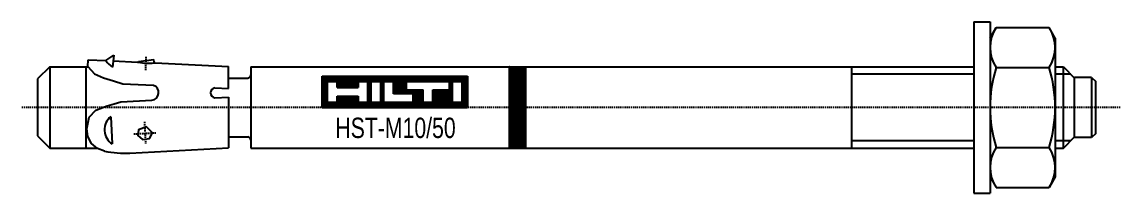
# Model space of a CAD drawing. Header units: millimetres. Extents: x 296 to 4896, y 152 to 3333.
# Drawn here: x 3613.4 to 3748.3, y 1597.1 to 1618.1 of the extents above; entities that cross this region are included whole.
import ezdxf
from ezdxf.enums import TextEntityAlignment as Align

# ---------------------------------------------------------------- set-up
doc = ezdxf.new("R2010")
doc.units = ezdxf.units.MM
doc.linetypes.add('DASHED', pattern=[0.25, 0.15625, -0.09375])
for name, color, linetype in [('1', 1, 'DASHED'), ('10', 1, 'Continuous'), ('2', 3, 'Continuous'), ('3', 4, 'Continuous'), ('4', 2, 'Continuous'), ('951', 1, 'Continuous')]:
    doc.layers.add(name, color=color, linetype=linetype)
doc.styles.get("Standard").update_dxf_attribs({"font": 'arial.ttf'})

# ---------------------------------------------------------------- blocks, each defined once
blk = doc.blocks.new('HST-M10-50')
at = {"layer": '1'}
for p, q in [((-116.71, 4.57), (-116.64, 6.23)), ((2.99, 0), (-131.91, 0)), ((-116.87, -1.78), (-116.73, -4.41)), ((-118.18, -3.24), (-115.45, -3.1))]:
    blk.add_line(p, q, dxfattribs=at)
at = {"layer": '1', "linetype": 'Continuous'}
blk.add_arc((-116.34, 11.79), 6.36, 258.4927, 276.2076, dxfattribs=at)
at = {"layer": '10'}
for p, q in [((-95.02, 0), (-95.02, 3.84)), ((-95.02, 3.84), (-77.18, 3.84)), ((-94.99, 3.84), (-94.99, 0)), ((-94.92, 0), (-94.92, 3.84)), ((-94.86, 3.84), (-94.86, 0)), ((-94.79, 0), (-94.79, 3.84)), ((-94.73, 3.84), (-94.73, 0)), ((-94.67, 0), (-94.67, 3.84)), ((-94.6, 3.84), (-94.6, 0)), ((-94.54, 0), (-94.54, 3.84)), ((-94.47, 3.84), (-94.47, 0)), ((-94.41, 0), (-94.41, 3.84)), ((-94.38, 0.64), (-94.38, 3.2)), ((-94.38, 3.2), (-93.18, 3.2)), ((-94.35, 3.84), (-94.35, 3.2)), ((-94.28, 3.2), (-94.28, 3.84)), ((-94.22, 3.84), (-94.22, 3.2)), ((-94.15, 3.2), (-94.15, 3.84)), ((-94.09, 3.84), (-94.09, 3.2)), ((-94.03, 3.2), (-94.03, 3.84)), ((-93.96, 3.84), (-93.96, 3.2)), ((-93.9, 3.2), (-93.9, 3.84)), ((-93.83, 3.84), (-93.83, 3.2)), ((-93.77, 3.2), (-93.77, 3.84)), ((-93.71, 3.84), (-93.71, 3.2)), ((-93.64, 3.2), (-93.64, 3.84)), ((-93.58, 3.84), (-93.58, 3.2)), ((-93.51, 3.2), (-93.51, 3.84)), ((-93.45, 3.84), (-93.45, 3.2)), ((-93.39, 3.2), (-93.39, 3.84)), ((-93.32, 3.84), (-93.32, 3.2)), ((-93.26, 3.2), (-93.26, 3.84)), ((-93.19, 3.84), (-93.19, 3.2)), ((-93.18, 2.45), (-93.18, 3.2)), ((-93.13, 2.45), (-93.13, 3.84)), ((-93.07, 3.84), (-93.07, 2.45)), ((-93, 2.45), (-93, 3.84)), ((-92.94, 3.84), (-92.94, 2.45)), ((-92.87, 2.45), (-92.87, 3.84)), ((-92.81, 3.84), (-92.81, 2.45)), ((-92.75, 2.45), (-92.75, 3.84)), ((-92.68, 3.84), (-92.68, 2.45)), ((-92.62, 2.45), (-92.62, 3.84)), ((-92.55, 3.84), (-92.55, 2.45)), ((-92.49, 2.45), (-92.49, 3.84)), ((-92.43, 3.84), (-92.43, 2.45)), ((-92.36, 2.45), (-92.36, 3.84)), ((-92.3, 3.84), (-92.3, 2.45)), ((-92.23, 2.45), (-92.23, 3.84)), ((-92.17, 3.84), (-92.17, 2.45)), ((-92.11, 2.45), (-92.11, 3.84)), ((-92.04, 3.84), (-92.04, 2.45)), ((-91.98, 2.45), (-91.98, 3.84)), ((-91.91, 3.84), (-91.91, 2.45)), ((-91.85, 2.45), (-91.85, 3.84)), ((-91.79, 3.84), (-91.79, 2.45)), ((-91.72, 2.45), (-91.72, 3.84)), ((-91.66, 3.84), (-91.66, 2.45)), ((-91.59, 2.45), (-91.59, 3.84)), ((-91.53, 3.84), (-91.53, 2.45)), ((-91.47, 2.45), (-91.47, 3.84)), ((-91.4, 3.84), (-91.4, 2.45)), ((-91.34, 2.45), (-91.34, 3.84)), ((-91.27, 3.84), (-91.27, 2.45)), ((-91.21, 2.45), (-91.21, 3.84)), ((-91.15, 3.84), (-91.15, 2.45)), ((-91.08, 2.45), (-91.08, 3.84)), ((-91.02, 3.84), (-91.02, 2.45)), ((-90.95, 2.45), (-90.95, 3.84)), ((-90.89, 3.84), (-90.89, 2.45)), ((-90.83, 2.45), (-90.83, 3.84)), ((-90.76, 3.84), (-90.76, 2.45)), ((-90.7, 2.45), (-90.7, 3.84)), ((-90.63, 3.84), (-90.63, 2.45)), ((-90.62, 3.2), (-89.41, 3.2)), ((-90.62, 2.45), (-90.62, 3.2)), ((-90.57, 3.2), (-90.57, 3.84)), ((-90.51, 3.84), (-90.51, 3.2)), ((-90.44, 3.2), (-90.44, 3.84)), ((-90.38, 3.84), (-90.38, 3.2)), ((-90.31, 3.2), (-90.31, 3.84)), ((-90.25, 3.84), (-90.25, 3.2)), ((-90.19, 3.2), (-90.19, 3.84)), ((-90.12, 3.84), (-90.12, 3.2)), ((-90.06, 3.2), (-90.06, 3.84)), ((-89.99, 3.84), (-89.99, 3.2)), ((-89.93, 3.2), (-89.93, 3.84)), ((-89.87, 3.84), (-89.87, 3.2)), ((-89.8, 3.2), (-89.8, 3.84)), ((-89.74, 3.84), (-89.74, 3.2)), ((-89.67, 3.2), (-89.67, 3.84)), ((-89.61, 3.84), (-89.61, 3.2)), ((-89.55, 3.2), (-89.55, 3.84)), ((-89.48, 3.84), (-89.48, 3.2)), ((-89.42, 3.2), (-89.42, 3.84)), ((-89.41, 0.64), (-89.41, 3.2)), ((-89.35, 3.84), (-89.35, 0)), ((-89.29, 0), (-89.29, 3.84)), ((-89.23, 3.84), (-89.23, 0)), ((-89.16, 0), (-89.16, 3.84)), ((-89.1, 3.84), (-89.1, 0)), ((-89.03, 3.2), (-89.03, 3.84)), ((-89.03, 3.2), (-87.83, 3.2)), ((-89.03, 0.64), (-89.03, 3.2)), ((-88.97, 3.84), (-88.97, 3.2)), ((-88.91, 3.2), (-88.91, 3.84)), ((-88.84, 3.84), (-88.84, 3.2)), ((-88.78, 3.2), (-88.78, 3.84)), ((-88.71, 3.84), (-88.71, 3.2)), ((-88.65, 3.2), (-88.65, 3.84)), ((-88.59, 3.84), (-88.59, 3.2)), ((-88.52, 3.2), (-88.52, 3.84)), ((-88.46, 3.84), (-88.46, 3.2)), ((-88.39, 3.2), (-88.39, 3.84)), ((-88.33, 3.84), (-88.33, 3.2)), ((-88.27, 3.2), (-88.27, 3.84)), ((-88.2, 3.84), (-88.2, 3.2)), ((-88.14, 3.2), (-88.14, 3.84)), ((-88.07, 3.84), (-88.07, 3.2)), ((-88.01, 3.2), (-88.01, 3.84)), ((-87.95, 3.84), (-87.95, 3.2)), ((-87.88, 3.2), (-87.88, 3.84)), ((-87.83, 0.64), (-87.83, 3.2)), ((-87.82, 3.84), (-87.82, 0)), ((-87.75, 0), (-87.75, 3.84)), ((-87.69, 3.84), (-87.69, 0)), ((-87.63, 0), (-87.63, 3.84)), ((-87.56, 3.84), (-87.56, 0)), ((-87.5, 0), (-87.5, 3.84)), ((-87.45, 3.2), (-86.25, 3.2)), ((-87.45, 0.64), (-87.45, 3.2)), ((-87.43, 3.84), (-87.43, 3.2)), ((-87.37, 3.2), (-87.37, 3.84)), ((-87.31, 3.84), (-87.31, 3.2)), ((-87.24, 3.2), (-87.24, 3.84)), ((-87.18, 3.84), (-87.18, 3.2)), ((-87.11, 3.2), (-87.11, 3.84)), ((-87.05, 3.84), (-87.05, 3.2)), ((-86.99, 3.2), (-86.99, 3.84)), ((-86.92, 3.84), (-86.92, 3.2)), ((-86.86, 3.2), (-86.86, 3.84)), ((-86.79, 3.84), (-86.79, 3.2)), ((-86.73, 3.2), (-86.73, 3.84)), ((-86.67, 3.84), (-86.67, 3.2)), ((-86.6, 3.2), (-86.6, 3.84)), ((-86.54, 3.84), (-86.54, 3.2)), ((-86.47, 3.2), (-86.47, 3.84)), ((-86.41, 3.84), (-86.41, 3.2)), ((-86.35, 3.2), (-86.35, 3.84)), ((-86.28, 3.84), (-86.28, 3.2)), ((-86.25, 1.69), (-86.25, 3.2)), ((-86.22, 1.69), (-86.22, 3.84)), ((-86.15, 3.84), (-86.15, 1.69)), ((-86.09, 1.69), (-86.09, 3.84)), ((-86.03, 3.84), (-86.03, 1.69)), ((-85.96, 1.69), (-85.96, 3.84)), ((-85.9, 3.84), (-85.9, 1.69)), ((-85.83, 1.69), (-85.83, 3.84)), ((-85.77, 3.84), (-85.77, 1.69)), ((-85.71, 1.69), (-85.71, 3.84)), ((-85.64, 3.84), (-85.64, 1.69)), ((-85.58, 1.69), (-85.58, 3.84)), ((-85.51, 3.84), (-85.51, 1.69)), ((-85.45, 1.69), (-85.45, 3.84)), ((-85.39, 3.84), (-85.39, 1.69)), ((-85.32, 1.69), (-85.32, 3.84)), ((-85.26, 3.84), (-85.26, 1.69)), ((-85.19, 1.69), (-85.19, 3.84)), ((-85.13, 3.84), (-85.13, 1.69)), ((-85.07, 1.69), (-85.07, 3.84)), ((-85, 3.84), (-85, 1.69)), ((-84.94, 1.69), (-84.94, 3.84)), ((-84.87, 3.84), (-84.87, 1.69)), ((-84.81, 1.69), (-84.81, 3.84)), ((-84.75, 3.84), (-84.75, 1.69)), ((-84.68, 1.69), (-84.68, 3.84)), ((-84.67, 3.2), (-79.4, 3.2)), ((-84.67, 2.15), (-84.67, 3.2)), ((-84.62, 3.84), (-84.62, 3.2)), ((-84.55, 3.2), (-84.55, 3.84)), ((-84.49, 3.84), (-84.49, 3.2)), ((-84.43, 3.2), (-84.43, 3.84)), ((-84.36, 3.84), (-84.36, 3.2)), ((-84.3, 3.2), (-84.3, 3.84)), ((-84.23, 3.84), (-84.23, 3.2)), ((-84.17, 3.2), (-84.17, 3.84)), ((-84.11, 3.84), (-84.11, 3.2)), ((-84.04, 3.2), (-84.04, 3.84)), ((-83.98, 3.84), (-83.98, 3.2)), ((-83.91, 3.2), (-83.91, 3.84)), ((-83.85, 3.84), (-83.85, 3.2)), ((-83.79, 3.2), (-83.79, 3.84)), ((-83.72, 3.84), (-83.72, 3.2)), ((-83.66, 3.2), (-83.66, 3.84)), ((-83.59, 3.84), (-83.59, 3.2)), ((-83.53, 3.2), (-83.53, 3.84)), ((-83.47, 3.84), (-83.47, 3.2)), ((-83.4, 3.2), (-83.4, 3.84)), ((-83.34, 3.84), (-83.34, 3.2)), ((-83.27, 3.2), (-83.27, 3.84)), ((-83.21, 3.84), (-83.21, 3.2)), ((-83.15, 3.2), (-83.15, 3.84)), ((-83.08, 3.84), (-83.08, 3.2)), ((-83.02, 3.2), (-83.02, 3.84)), ((-82.95, 3.84), (-82.95, 3.2)), ((-82.89, 3.2), (-82.89, 3.84)), ((-82.83, 3.84), (-82.83, 3.2)), ((-82.76, 3.2), (-82.76, 3.84)), ((-82.7, 3.84), (-82.7, 3.2)), ((-82.63, 3.2), (-82.63, 3.84)), ((-82.57, 3.84), (-82.57, 3.2)), ((-82.51, 3.2), (-82.51, 3.84)), ((-82.44, 3.84), (-82.44, 3.2)), ((-82.38, 3.2), (-82.38, 3.84)), ((-82.31, 3.84), (-82.31, 3.2)), ((-82.25, 3.2), (-82.25, 3.84)), ((-82.19, 3.84), (-82.19, 3.2)), ((-82.12, 3.2), (-82.12, 3.84)), ((-82.06, 3.84), (-82.06, 3.2)), ((-81.99, 3.2), (-81.99, 3.84)), ((-81.93, 3.84), (-81.93, 3.2)), ((-81.87, 3.2), (-81.87, 3.84)), ((-81.8, 3.84), (-81.8, 3.2)), ((-81.74, 3.2), (-81.74, 3.84)), ((-81.67, 3.84), (-81.67, 3.2)), ((-81.61, 3.2), (-81.61, 3.84)), ((-81.55, 3.84), (-81.55, 3.2)), ((-81.48, 3.2), (-81.48, 3.84)), ((-81.42, 3.84), (-81.42, 3.2)), ((-81.35, 3.2), (-81.35, 3.84)), ((-81.29, 3.84), (-81.29, 3.2)), ((-81.23, 3.2), (-81.23, 3.84)), ((-81.16, 3.84), (-81.16, 3.2)), ((-81.1, 3.2), (-81.1, 3.84)), ((-81.03, 3.84), (-81.03, 3.2)), ((-80.97, 3.2), (-80.97, 3.84)), ((-80.91, 3.84), (-80.91, 3.2)), ((-80.84, 3.2), (-80.84, 3.84)), ((-80.78, 3.84), (-80.78, 3.2)), ((-80.71, 3.2), (-80.71, 3.84)), ((-80.65, 3.84), (-80.65, 3.2)), ((-80.59, 3.2), (-80.59, 3.84)), ((-80.52, 3.84), (-80.52, 3.2)), ((-80.46, 3.2), (-80.46, 3.84)), ((-80.39, 3.84), (-80.39, 3.2)), ((-80.33, 3.2), (-80.33, 3.84)), ((-80.27, 3.84), (-80.27, 3.2)), ((-80.2, 3.2), (-80.2, 3.84)), ((-80.14, 3.84), (-80.14, 3.2)), ((-80.07, 3.2), (-80.07, 3.84)), ((-80.01, 3.84), (-80.01, 3.2)), ((-79.95, 3.2), (-79.95, 3.84)), ((-79.88, 3.84), (-79.88, 3.2)), ((-79.82, 3.2), (-79.82, 3.84)), ((-79.75, 3.84), (-79.75, 3.2)), ((-79.69, 3.2), (-79.69, 3.84)), ((-79.63, 3.84), (-79.63, 3.2)), ((-79.56, 3.2), (-79.56, 3.84)), ((-79.5, 3.84), (-79.5, 3.2)), ((-79.43, 3.2), (-79.43, 3.84)), ((-79.4, 2.15), (-79.4, 3.2)), ((-79.37, 3.84), (-79.37, 0)), ((-79.31, 0), (-79.31, 3.84)), ((-79.24, 3.84), (-79.24, 0)), ((-79.18, 0), (-79.18, 3.84)), ((-79.11, 3.84), (-79.11, 0)), ((-79.05, 0), (-79.05, 3.84)), ((-79.02, 3.2), (-77.82, 3.2)), ((-79.02, 0.64), (-79.02, 3.2)), ((-78.99, 3.84), (-78.99, 3.2)), ((-78.92, 3.2), (-78.92, 3.84)), ((-78.86, 3.84), (-78.86, 3.2)), ((-78.79, 3.2), (-78.79, 3.84)), ((-78.73, 3.84), (-78.73, 3.2)), ((-78.67, 3.2), (-78.67, 3.84)), ((-78.6, 3.84), (-78.6, 3.2)), ((-78.54, 3.2), (-78.54, 3.84)), ((-78.47, 3.84), (-78.47, 3.2)), ((-78.41, 3.2), (-78.41, 3.84)), ((-78.35, 3.84), (-78.35, 3.2)), ((-78.28, 3.2), (-78.28, 3.84)), ((-78.22, 3.84), (-78.22, 3.2)), ((-78.15, 3.2), (-78.15, 3.84)), ((-78.09, 3.84), (-78.09, 3.2)), ((-78.03, 3.2), (-78.03, 3.84)), ((-77.96, 3.84), (-77.96, 3.2)), ((-77.9, 3.2), (-77.9, 3.84)), ((-77.83, 3.84), (-77.83, 3.2)), ((-77.82, 0.64), (-77.82, 3.2)), ((-77.77, 0), (-77.77, 3.84)), ((-77.71, 3.84), (-77.71, 0)), ((-77.64, 0), (-77.64, 3.84)), ((-77.58, 3.84), (-77.58, 0)), ((-77.51, 0), (-77.51, 3.84)), ((-77.45, 3.84), (-77.45, 0)), ((-77.39, 0), (-77.39, 3.84)), ((-77.32, 3.84), (-77.32, 0)), ((-77.26, 0), (-77.26, 3.84)), ((-77.19, 3.84), (-77.19, 0)), ((-77.18, 0), (-77.18, 3.84)), ((-93.18, 2.45), (-90.62, 2.45)), ((-93.18, 0.64), (-93.18, 1.39)), ((-93.18, 1.39), (-90.62, 1.39)), ((-93.13, 0), (-93.13, 1.39)), ((-93.07, 1.39), (-93.07, 0)), ((-93, 0), (-93, 1.39)), ((-92.94, 1.39), (-92.94, 0)), ((-92.87, 0), (-92.87, 1.39)), ((-92.81, 1.39), (-92.81, 0)), ((-92.75, 0), (-92.75, 1.39)), ((-92.68, 1.39), (-92.68, 0)), ((-92.62, 0), (-92.62, 1.39)), ((-92.55, 1.39), (-92.55, 0)), ((-92.49, 0), (-92.49, 1.39)), ((-92.43, 1.39), (-92.43, 0)), ((-92.36, 0), (-92.36, 1.39)), ((-92.3, 1.39), (-92.3, 0)), ((-92.23, 0), (-92.23, 1.39)), ((-92.17, 1.39), (-92.17, 0)), ((-92.11, 0), (-92.11, 1.39)), ((-92.04, 1.39), (-92.04, 0)), ((-91.98, 0), (-91.98, 1.39)), ((-91.91, 1.39), (-91.91, 0)), ((-91.85, 0), (-91.85, 1.39)), ((-91.79, 1.39), (-91.79, 0)), ((-91.72, 0), (-91.72, 1.39)), ((-91.66, 1.39), (-91.66, 0)), ((-91.59, 0), (-91.59, 1.39)), ((-91.53, 1.39), (-91.53, 0)), ((-91.47, 0), (-91.47, 1.39)), ((-91.4, 1.39), (-91.4, 0)), ((-91.34, 0), (-91.34, 1.39)), ((-91.27, 1.39), (-91.27, 0)), ((-91.21, 0), (-91.21, 1.39)), ((-91.15, 1.39), (-91.15, 0)), ((-91.08, 0), (-91.08, 1.39)), ((-91.02, 1.39), (-91.02, 0)), ((-90.95, 0), (-90.95, 1.39)), ((-90.89, 1.39), (-90.89, 0)), ((-90.83, 0), (-90.83, 1.39)), ((-90.76, 1.39), (-90.76, 0)), ((-90.7, 0), (-90.7, 1.39)), ((-90.63, 1.39), (-90.63, 0)), ((-90.62, 1.39), (-90.62, 0.64)), ((-83.84, 1.69), (-86.25, 1.69)), ((-84.67, 2.15), (-82.63, 2.15)), ((-84.62, 2.15), (-84.62, 1.69)), ((-84.55, 1.69), (-84.55, 2.15)), ((-84.49, 2.15), (-84.49, 1.69)), ((-84.43, 1.69), (-84.43, 2.15)), ((-84.36, 2.15), (-84.36, 1.69)), ((-84.3, 1.69), (-84.3, 2.15)), ((-84.23, 2.15), (-84.23, 1.69)), ((-84.17, 1.69), (-84.17, 2.15)), ((-84.11, 2.15), (-84.11, 1.69)), ((-84.04, 1.69), (-84.04, 2.15)), ((-83.98, 2.15), (-83.98, 1.69)), ((-83.91, 1.69), (-83.91, 2.15)), ((-83.85, 2.15), (-83.85, 1.69)), ((-83.84, 0.64), (-83.84, 1.69)), ((-83.79, 0), (-83.79, 2.15)), ((-83.72, 2.15), (-83.72, 0)), ((-83.66, 0), (-83.66, 2.15)), ((-83.59, 2.15), (-83.59, 0)), ((-83.53, 0), (-83.53, 2.15)), ((-83.47, 2.15), (-83.47, 0)), ((-83.4, 0), (-83.4, 2.15)), ((-83.34, 2.15), (-83.34, 0)), ((-83.27, 0), (-83.27, 2.15)), ((-83.21, 2.15), (-83.21, 0)), ((-83.15, 0), (-83.15, 2.15)), ((-83.08, 2.15), (-83.08, 0)), ((-83.02, 0), (-83.02, 2.15)), ((-82.95, 2.15), (-82.95, 0)), ((-82.89, 0), (-82.89, 2.15)), ((-82.83, 2.15), (-82.83, 0)), ((-82.76, 0), (-82.76, 2.15)), ((-82.7, 2.15), (-82.7, 0)), ((-82.63, 0.64), (-82.63, 2.15)), ((-81.43, 0.64), (-81.43, 2.15)), ((-81.43, 2.15), (-79.4, 2.15)), ((-81.42, 2.15), (-81.42, 0)), ((-81.35, 0), (-81.35, 2.15)), ((-81.29, 2.15), (-81.29, 0)), ((-81.23, 0), (-81.23, 2.15)), ((-81.16, 2.15), (-81.16, 0)), ((-81.1, 0), (-81.1, 2.15)), ((-81.03, 2.15), (-81.03, 0)), ((-80.97, 0), (-80.97, 2.15)), ((-80.91, 2.15), (-80.91, 0)), ((-80.84, 0), (-80.84, 2.15)), ((-80.78, 2.15), (-80.78, 0)), ((-80.71, 0), (-80.71, 2.15)), ((-80.65, 2.15), (-80.65, 0)), ((-80.59, 0), (-80.59, 2.15)), ((-80.52, 2.15), (-80.52, 0)), ((-80.46, 0), (-80.46, 2.15)), ((-80.39, 2.15), (-80.39, 0)), ((-80.33, 0), (-80.33, 2.15)), ((-80.27, 2.15), (-80.27, 0)), ((-80.2, 0), (-80.2, 2.15)), ((-80.14, 2.15), (-80.14, 0)), ((-80.07, 0), (-80.07, 2.15)), ((-80.01, 2.15), (-80.01, 0)), ((-79.95, 0), (-79.95, 2.15)), ((-79.88, 2.15), (-79.88, 0)), ((-79.82, 0), (-79.82, 2.15)), ((-79.75, 2.15), (-79.75, 0)), ((-79.69, 0), (-79.69, 2.15)), ((-79.63, 2.15), (-79.63, 0)), ((-79.56, 0), (-79.56, 2.15)), ((-79.5, 2.15), (-79.5, 0)), ((-79.43, 0), (-79.43, 2.15)), ((-95.02, 0), (-77.18, 0)), ((-94.38, 0.64), (-93.18, 0.64)), ((-94.35, 0.64), (-94.35, 0)), ((-94.28, 0), (-94.28, 0.64)), ((-94.22, 0.64), (-94.22, 0)), ((-94.15, 0), (-94.15, 0.64)), ((-94.09, 0.64), (-94.09, 0)), ((-94.03, 0), (-94.03, 0.64)), ((-93.96, 0.64), (-93.96, 0)), ((-93.9, 0), (-93.9, 0.64)), ((-93.83, 0.64), (-93.83, 0)), ((-93.77, 0), (-93.77, 0.64)), ((-93.71, 0.64), (-93.71, 0)), ((-93.64, 0), (-93.64, 0.64)), ((-93.58, 0.64), (-93.58, 0)), ((-93.51, 0), (-93.51, 0.64)), ((-93.45, 0.64), (-93.45, 0)), ((-93.39, 0), (-93.39, 0.64)), ((-93.32, 0.64), (-93.32, 0)), ((-93.26, 0), (-93.26, 0.64)), ((-93.19, 0.64), (-93.19, 0)), ((-90.62, 0.64), (-89.41, 0.64)), ((-90.57, 0), (-90.57, 0.64)), ((-90.51, 0.64), (-90.51, 0)), ((-90.44, 0), (-90.44, 0.64)), ((-90.38, 0.64), (-90.38, 0)), ((-90.31, 0), (-90.31, 0.64)), ((-90.25, 0.64), (-90.25, 0)), ((-90.19, 0), (-90.19, 0.64)), ((-90.12, 0.64), (-90.12, 0)), ((-90.06, 0), (-90.06, 0.64)), ((-89.99, 0.64), (-89.99, 0)), ((-89.93, 0), (-89.93, 0.64)), ((-89.87, 0.64), (-89.87, 0)), ((-89.8, 0), (-89.8, 0.64)), ((-89.74, 0.64), (-89.74, 0)), ((-89.67, 0), (-89.67, 0.64)), ((-89.61, 0.64), (-89.61, 0)), ((-89.55, 0), (-89.55, 0.64)), ((-89.48, 0.64), (-89.48, 0)), ((-89.42, 0), (-89.42, 0.64)), ((-89.03, 0), (-89.03, 0.64)), ((-89.03, 0.64), (-87.83, 0.64)), ((-88.97, 0.64), (-88.97, 0)), ((-88.91, 0), (-88.91, 0.64)), ((-88.84, 0.64), (-88.84, 0)), ((-88.78, 0), (-88.78, 0.64)), ((-88.71, 0.64), (-88.71, 0)), ((-88.65, 0), (-88.65, 0.64)), ((-88.59, 0.64), (-88.59, 0)), ((-88.52, 0), (-88.52, 0.64)), ((-88.46, 0.64), (-88.46, 0)), ((-88.39, 0), (-88.39, 0.64)), ((-88.33, 0.64), (-88.33, 0)), ((-88.27, 0), (-88.27, 0.64)), ((-88.2, 0.64), (-88.2, 0)), ((-88.14, 0), (-88.14, 0.64)), ((-88.07, 0.64), (-88.07, 0)), ((-88.01, 0), (-88.01, 0.64)), ((-87.95, 0.64), (-87.95, 0)), ((-87.88, 0), (-87.88, 0.64)), ((-87.45, 0.64), (-83.84, 0.64)), ((-87.43, 0.64), (-87.43, 0)), ((-87.37, 0), (-87.37, 0.64)), ((-87.31, 0.64), (-87.31, 0)), ((-87.24, 0), (-87.24, 0.64)), ((-87.18, 0.64), (-87.18, 0)), ((-87.11, 0), (-87.11, 0.64)), ((-87.05, 0.64), (-87.05, 0)), ((-86.99, 0), (-86.99, 0.64)), ((-86.92, 0.64), (-86.92, 0)), ((-86.86, 0), (-86.86, 0.64)), ((-86.79, 0.64), (-86.79, 0)), ((-86.73, 0), (-86.73, 0.64)), ((-86.67, 0.64), (-86.67, 0)), ((-86.6, 0), (-86.6, 0.64)), ((-86.54, 0.64), (-86.54, 0)), ((-86.47, 0), (-86.47, 0.64)), ((-86.41, 0.64), (-86.41, 0)), ((-86.35, 0), (-86.35, 0.64)), ((-86.28, 0.64), (-86.28, 0)), ((-86.22, 0), (-86.22, 0.64)), ((-86.15, 0.64), (-86.15, 0)), ((-86.09, 0), (-86.09, 0.64)), ((-86.03, 0.64), (-86.03, 0)), ((-85.96, 0), (-85.96, 0.64)), ((-85.9, 0.64), (-85.9, 0)), ((-85.83, 0), (-85.83, 0.64)), ((-85.77, 0.64), (-85.77, 0)), ((-85.71, 0), (-85.71, 0.64)), ((-85.64, 0.64), (-85.64, 0)), ((-85.58, 0), (-85.58, 0.64)), ((-85.51, 0.64), (-85.51, 0)), ((-85.45, 0), (-85.45, 0.64)), ((-85.39, 0.64), (-85.39, 0)), ((-85.32, 0), (-85.32, 0.64)), ((-85.26, 0.64), (-85.26, 0)), ((-85.19, 0), (-85.19, 0.64)), ((-85.13, 0.64), (-85.13, 0)), ((-85.07, 0), (-85.07, 0.64)), ((-85, 0.64), (-85, 0)), ((-84.94, 0), (-84.94, 0.64)), ((-84.87, 0.64), (-84.87, 0)), ((-84.81, 0), (-84.81, 0.64)), ((-84.75, 0.64), (-84.75, 0)), ((-84.68, 0), (-84.68, 0.64)), ((-84.62, 0.64), (-84.62, 0)), ((-84.55, 0), (-84.55, 0.64)), ((-84.49, 0.64), (-84.49, 0)), ((-84.43, 0), (-84.43, 0.64)), ((-84.36, 0.64), (-84.36, 0)), ((-84.3, 0), (-84.3, 0.64)), ((-84.23, 0.64), (-84.23, 0)), ((-84.17, 0), (-84.17, 0.64)), ((-84.11, 0.64), (-84.11, 0)), ((-84.04, 0), (-84.04, 0.64)), ((-83.98, 0.64), (-83.98, 0)), ((-83.91, 0), (-83.91, 0.64)), ((-83.85, 0.64), (-83.85, 0)), ((-82.63, 0), (-82.63, 0.64)), ((-82.63, 0.64), (-81.43, 0.64)), ((-82.57, 0.64), (-82.57, 0)), ((-82.51, 0), (-82.51, 0.64)), ((-82.44, 0.64), (-82.44, 0)), ((-82.38, 0), (-82.38, 0.64)), ((-82.31, 0.64), (-82.31, 0)), ((-82.25, 0), (-82.25, 0.64)), ((-82.19, 0.64), (-82.19, 0)), ((-82.12, 0), (-82.12, 0.64)), ((-82.06, 0.64), (-82.06, 0)), ((-81.99, 0), (-81.99, 0.64)), ((-81.93, 0.64), (-81.93, 0)), ((-81.87, 0), (-81.87, 0.64)), ((-81.8, 0.64), (-81.8, 0)), ((-81.74, 0), (-81.74, 0.64)), ((-81.67, 0.64), (-81.67, 0)), ((-81.61, 0), (-81.61, 0.64)), ((-81.55, 0.64), (-81.55, 0)), ((-81.48, 0), (-81.48, 0.64)), ((-79.02, 0.64), (-77.82, 0.64)), ((-78.99, 0.64), (-78.99, 0)), ((-78.92, 0), (-78.92, 0.64)), ((-78.86, 0.64), (-78.86, 0)), ((-78.79, 0), (-78.79, 0.64)), ((-78.73, 0.64), (-78.73, 0)), ((-78.67, 0), (-78.67, 0.64)), ((-78.6, 0.64), (-78.6, 0)), ((-78.54, 0), (-78.54, 0.64)), ((-78.47, 0.64), (-78.47, 0)), ((-78.41, 0), (-78.41, 0.64)), ((-78.35, 0.64), (-78.35, 0)), ((-78.28, 0), (-78.28, 0.64)), ((-78.22, 0.64), (-78.22, 0)), ((-78.15, 0), (-78.15, 0.64)), ((-78.09, 0.64), (-78.09, 0)), ((-78.03, 0), (-78.03, 0.64)), ((-77.96, 0.64), (-77.96, 0)), ((-77.9, 0), (-77.9, 0.64)), ((-77.83, 0.64), (-77.83, 0))]:
    blk.add_line(p, q, dxfattribs=at)
at = {"layer": '2'}
for p, q in [((-14.98, 10.5), (-12.98, 10.5)), ((-14.98, 10.5), (-14.98, -10.5)), ((-12.98, 10.5), (-12.98, -10.5)), ((-12.98, 8.5), (-12.22, 9.82)), ((-12.22, 9.82), (-5.74, 9.82)), ((-4.98, 8.5), (-5.74, 9.82)), ((-4.98, 8.5), (-4.98, -8.5)), ((-123.81, 5.03), (-123.77, 5.85)), ((-123.77, 5.85), (-121.62, 5.75)), ((-121.62, 5.75), (-120.63, 6.41)), ((-120.63, 6.41), (-120.79, 4.96)), ((-120.71, 5.71), (-117.73, 5.57)), ((-117.61, 5.64), (-115.71, 5.88)), ((-115.67, 5.58), (-115.71, 5.88)), ((-115.55, 5.47), (-106.53, 5.05)), ((-128.5, 5), (-130, 3.5)), ((-128.5, 5), (-128.5, -5)), ((-128.5, 5), (-123.79, 5)), ((-124.01, -5), (-124.01, 5)), ((-106.53, 2.33), (-106.53, 5.03)), ((-103.8, 5), (-14.98, 5)), ((-103.8, 5), (-103.8, -5)), ((-72, -5), (-72, 5)), ((-70, -5), (-70, 5)), ((-30, 5), (-30, -5)), ((-12.22, 4.91), (-5.74, 4.91)), ((-4.98, 5), (-3.98, 5)), ((-3.98, 5), (-2.6, 3.62)), ((-3.98, -5), (-3.98, 5)), ((-130, 3.5), (-130, -3.5)), ((-119.53, 2.92), (-115.77, 2.72)), ((-106.53, 3.6), (-104.18, 3.6)), ((-0.5, 3.7), (-2.6, 3.7)), ((-2.6, -3.62), (-2.6, 3.62)), ((-0.5, 3.7), (-0.5, -3.7)), ((-0.5, 3.7), (0, 3.2)), ((0, -3.2), (0, 3.2)), ((-108.21, 2.41), (-106.53, 2.33)), ((-119.78, 0.68), (-115.96, 0.88)), ((-108.21, 1.19), (-106.53, 1.28)), ((-106.53, 1.28), (-106.53, -4.96)), ((-120.99, -1.13), (-120.82, -4.48)), ((-130, -3.5), (-128.5, -5)), ((-106.53, -3.6), (-104.18, -3.6)), ((-3.98, -5), (-2.6, -3.62)), ((-0.5, -3.7), (-2.6, -3.7)), ((0, -3.2), (-0.5, -3.7)), ((-128.5, -5), (-122.71, -5)), ((-118.65, -5.59), (-106.53, -4.96)), ((-103.8, -5), (-14.98, -5)), ((-12.22, -4.91), (-5.74, -4.91)), ((-4.98, -5), (-3.98, -5)), ((-12.98, -8.5), (-12.22, -9.82)), ((-4.98, -8.5), (-5.74, -9.82)), ((-14.98, -10.5), (-12.98, -10.5)), ((-12.22, -9.82), (-5.74, -9.82))]:
    blk.add_line(p, q, dxfattribs=at)
for points in [[(-123.81, 5.03), (-123.01, 4.14), (-121.88, 3.65), (-120.68, 3.28), (-119.53, 2.92)], [(-123.94, -2.64), (-123.67, -1.2), (-122.84, -0.31), (-121.44, 0.2), (-120.6, 0.44), (-119.78, 0.68)], [(-121.76, -5.37), (-122.64, -5.04), (-123.38, -4.42), (-123.82, -3.58), (-123.94, -2.64)]]:
    blk.add_lwpolyline(points, dxfattribs=at)
blk.add_lwpolyline([(-115.86, -3.12), (-116.62, -2.37), (-117.6, -2.76), (-117.69, -3.43), (-117.1, -3.94), (-116.23, -3.81)], close=True, dxfattribs=at)
for centre, radius, start, end in [((-8.64, 7.36), 4.34, 145.5615, 214.4385), ((-9.32, 7.36), 4.34, 325.5615, 34.4385), ((-117.79, 9), 5.03, 220.2631, 233.3507), ((-117.72, 5.69), 0.126, 267.3502, 334.0901), ((-115.55, 5.59), 0.126, 187.3502, 267.3502), ((3.24, 0), 16.22, 162.383, 197.617), ((-21.2, 0), 16.22, 342.383, 17.617), ((-116.06, 1.82), 0.945, 276.1253, 72.1482), ((-104.18, 3.99), 0.383, 270, 0), ((-108.12, 1.8), 0.618, 98.5979, 261.4021), ((-119.73, -2.74), 2.05, 128.033, 237.967), ((-104.18, -3.99), 0.383, 0, 90), ((-119.31, 6.89), 12.5, 258.7007, 273), ((-8.64, -7.36), 4.34, 145.5615, 214.4385), ((-9.32, -7.36), 4.34, 325.5615, 34.4385)]:
    blk.add_arc(centre, radius, start, end, dxfattribs=at)
at = {"layer": '4'}
for p, q in [((-70, 5), (-72, 3)), ((-72, 3.14), (-70.14, 5)), ((-70.29, 5), (-72, 3.29)), ((-72, 3.43), (-70.43, 5)), ((-70.57, 5), (-72, 3.57)), ((-72, 3.71), (-70.71, 5)), ((-70.85, 5), (-72, 3.85)), ((-72, 3.99), (-70.99, 5)), ((-71.13, 5), (-72, 4.13)), ((-72, 4.28), (-71.28, 5)), ((-71.42, 5), (-72, 4.42)), ((-72, 4.56), (-71.56, 5)), ((-71.7, 5), (-72, 4.7)), ((-72, 4.84), (-71.84, 5)), ((-71.98, 5), (-72, 4.98)), ((-72, 2.86), (-70, 4.86)), ((-70, 4.72), (-72, 2.72)), ((-72, 2.58), (-70, 4.58)), ((-70, 4.44), (-72, 2.44)), ((-72, 2.3), (-70, 4.3)), ((-70, 4.15), (-72, 2.15)), ((-72, 2.01), (-70, 4.01)), ((-70, 3.87), (-72, 1.87)), ((-72, 1.73), (-70, 3.73)), ((-70, 3.59), (-72, 1.59)), ((-72, 1.45), (-70, 3.45)), ((-70, 3.31), (-72, 1.31)), ((-72, 1.16), (-70, 3.16)), ((-70, 3.02), (-72, 1.02)), ((-72, 0.88), (-70, 2.88)), ((-70, 2.74), (-72, 0.74)), ((-72, 0.6), (-70, 2.6)), ((-70, 2.46), (-72, 0.46)), ((-72, 0.32), (-70, 2.32)), ((-70, 2.17), (-72, 0.17)), ((-72, 0.03), (-70, 2.03)), ((-70, 1.89), (-72, -0.11)), ((-72, -0.25), (-70, 1.75)), ((-70, 1.61), (-72, -0.39)), ((-72, -0.53), (-70, 1.47)), ((-70, 1.33), (-72, -0.67)), ((-72, -0.82), (-70, 1.18)), ((-70, 1.04), (-72, -0.96)), ((-72, -1.1), (-70, 0.9)), ((-70, 0.76), (-72, -1.24)), ((-72, -1.38), (-70, 0.62)), ((-70, 0.48), (-72, -1.52)), ((-72, -1.66), (-70, 0.34)), ((-70, 0.19), (-72, -1.81)), ((-72, -1.95), (-70, 0.05)), ((-70, -0.09), (-72, -2.09)), ((-72, -2.23), (-70, -0.23)), ((-70, -0.37), (-72, -2.37)), ((-72, -2.51), (-70, -0.51)), ((-70, -0.65), (-72, -2.65)), ((-72, -2.8), (-70, -0.8)), ((-70, -0.94), (-72, -2.94)), ((-72, -3.08), (-70, -1.08)), ((-70, -1.22), (-72, -3.22)), ((-72, -3.36), (-70, -1.36)), ((-70, -1.5), (-72, -3.5)), ((-72, -3.64), (-70, -1.64)), ((-70, -1.79), (-72, -3.79)), ((-72, -3.93), (-70, -1.93)), ((-70, -2.07), (-72, -4.07)), ((-72, -4.21), (-70, -2.21)), ((-70, -2.35), (-72, -4.35)), ((-72, -4.49), (-70, -2.49)), ((-70, -2.63), (-72, -4.63)), ((-72, -4.78), (-70, -2.78)), ((-70, -2.92), (-72, -4.92)), ((-71.94, -5), (-70, -3.06)), ((-70, -3.2), (-71.8, -5)), ((-71.66, -5), (-70, -3.34)), ((-70, -3.48), (-71.52, -5)), ((-71.38, -5), (-70, -3.62)), ((-70, -3.76), (-71.24, -5)), ((-71.09, -5), (-70, -3.91)), ((-70, -4.05), (-70.95, -5)), ((-70.81, -5), (-70, -4.19)), ((-70, -4.33), (-70.67, -5)), ((-70.53, -5), (-70, -4.47)), ((-70, -4.61), (-70.39, -5)), ((-70.25, -5), (-70, -4.75)), ((-70, -4.9), (-70.1, -5))]:
    blk.add_line(p, q, dxfattribs=at)
at = {"layer": '951'}
for p, q in [((-14.98, 4.08), (-30, 4.08)), ((-3.06, 4.08), (-4.98, 4.08)), ((-14.98, -4.08), (-30, -4.08)), ((-3.06, -4.08), (-4.98, -4.08))]:
    blk.add_line(p, q, dxfattribs=at)
at = {"layer": '3', "width": 0.746789}
blk.add_text('HST-M10/50', height=2.5, dxfattribs=at).set_placement((-86.02, -3.75), align=Align.CENTER)

msp = doc.modelspace()

# ---------------------------------------------------------------- block references
at = {"color": 3}
msp.add_blockref('HST-M10-50', (3745.3, 1607.64), dxfattribs=at)

doc.saveas('drawing.dxf')
